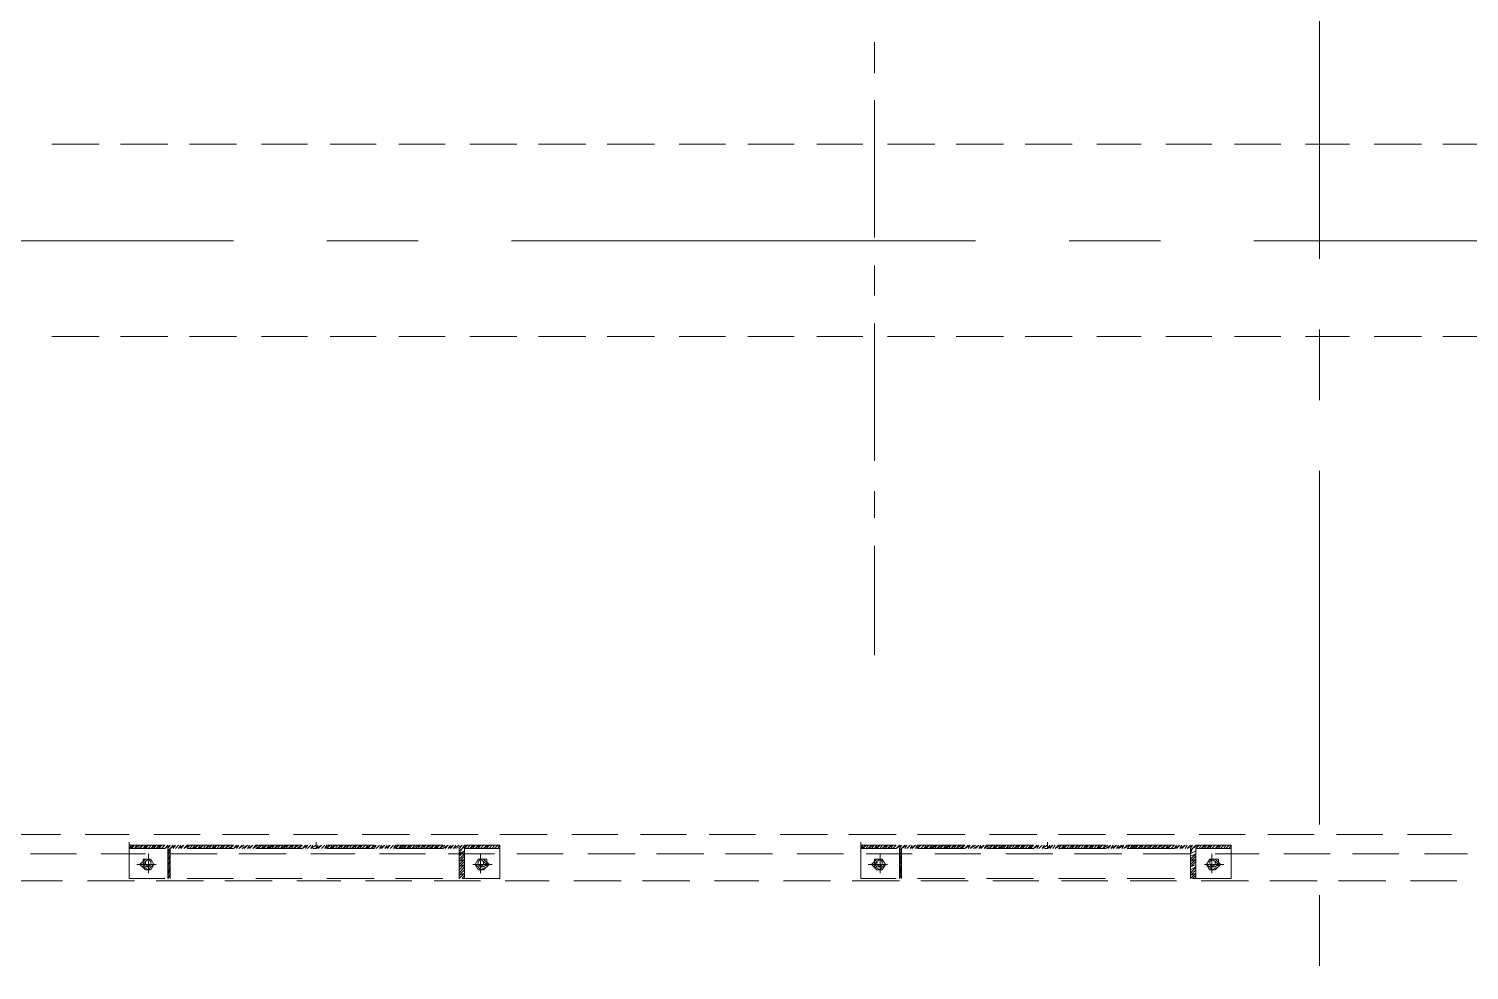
# Model space of a CAD drawing. Header units: millimetres. Extents: x 3220 to 226993, y 817 to 176024.
# Drawn here: x 74885 to 76824, y 77918 to 79186 of the extents above; entities that cross this region are included whole.
import ezdxf

# ---------------------------------------------------------------- set-up
doc = ezdxf.new("R2010")
doc.units = ezdxf.units.MM
doc.linetypes.add('AXES', pattern=[50.8, 31.75, -6.35, 6.35, -6.35])
doc.layers.add('Axe', color=1, linetype='AXES', lineweight=9)

# ---------------------------------------------------------------- blocks, each defined once
blk = doc.blocks.new('section 5-4')
at = {"layer": 'Axe', "ltscale": 15}
blk.add_line((6000, -8000), (6000, 29046.2), dxfattribs=at)
blk = doc.blocks.new('ligne broyage 2')
at = {"color": 1, "linetype": 'Continuous', "lineweight": 5, "true_color": 0x000001}
for points in [[(0, -640.8), (0, -598.9)], [(0, -862.2), (0, -677)], [(0, -940.3), (0, -899.8)], [(0, -1163.1), (0, -977.9)], [(0, -1239.7), (0, -1203.6)], [(0, -1424.9), (0, -1277.3)]]:
    blk.add_lwpolyline(points, dxfattribs=at)
at = {"color": 5, "linetype": 'Continuous', "lineweight": 5, "true_color": 0x000005}
for points in [[(-828.9, -736.3), (-765.2, -736.3)], [(-736.3, -736.3), (-672.7, -736.3)], [(-639.4, -736.3), (-580.1, -736.3)], [(-546.8, -736.3), (-484.6, -736.3)], [(-454.2, -736.3), (-392, -736.3)], [(-358.8, -736.3), (-299.4, -736.3)], [(-266.2, -736.3), (-202.5, -736.3)], [(-173.6, -736.3), (-109.9, -736.3)], [(-81, -736.3), (-17.4, -736.3)], [(15.9, -736.3), (78.1, -736.3)], [(108.5, -736.3), (170.7, -736.3)], [(201.1, -736.3), (263.3, -736.3)], [(296.5, -736.3), (360.2, -736.3)], [(389.1, -736.3), (452.8, -736.3)], [(481.7, -736.3), (545.4, -736.3)], [(578.6, -736.3), (640.8, -736.3)], [(671.2, -736.3), (733.4, -736.3)], [(763.8, -736.3), (826, -736.3)], [(859.3, -736.3), (922.9, -736.3)], [(951.8, -736.3), (1015.5, -736.3)], [(1044.4, -736.3), (1108.1, -736.3)], [(-1135.6, -866.5), (-510.6, -866.5)], [(-384.8, -866.5), (-261.8, -866.5)], [(-136, -866.5), (488.9, -866.5)], [(614.8, -866.5), (737.8, -866.5)], [(863.6, -866.5), (1490, -866.5)], [(-828.9, -995.2), (-765.2, -995.2)], [(-736.3, -995.2), (-672.7, -995.2)], [(-639.4, -995.2), (-580.1, -995.2)], [(-546.8, -995.2), (-484.6, -995.2)], [(-454.2, -995.2), (-392, -995.2)], [(-358.8, -995.2), (-299.4, -995.2)], [(-266.2, -995.2), (-202.5, -995.2)], [(-173.6, -995.2), (-109.9, -995.2)], [(-81, -995.2), (-17.4, -995.2)], [(15.9, -995.2), (78.1, -995.2)], [(108.5, -995.2), (170.7, -995.2)], [(201.1, -995.2), (263.3, -995.2)], [(296.5, -995.2), (360.2, -995.2)], [(389.1, -995.2), (452.8, -995.2)], [(481.7, -995.2), (545.4, -995.2)], [(578.6, -995.2), (640.8, -995.2)], [(671.2, -995.2), (733.4, -995.2)], [(763.8, -995.2), (826, -995.2)], [(859.3, -995.2), (922.9, -995.2)], [(951.8, -995.2), (1015.5, -995.2)], [(1044.4, -995.2), (1108.1, -995.2)], [(-776.8, -1666.5), (-717.5, -1666.5)], [(-684.2, -1666.5), (-622, -1666.5)], [(-591.7, -1666.5), (-529.4, -1666.5)], [(-499.1, -1666.5), (-436.9, -1666.5)], [(-403.6, -1666.5), (-339.9, -1666.5)], [(-311, -1666.5), (-247.4, -1666.5)], [(-218.4, -1666.5), (-154.8, -1666.5)], [(-121.5, -1666.5), (-57.9, -1666.5)], [(-28.9, -1666.5), (34.7, -1666.5)], [(63.6, -1666.5), (127.3, -1666.5)], [(160.6, -1666.5), (222.8, -1666.5)], [(253.2, -1666.5), (315.4, -1666.5)], [(345.7, -1666.5), (407.9, -1666.5)], [(441.2, -1666.5), (504.9, -1666.5)], [(533.8, -1666.5), (597.4, -1666.5)], [(626.4, -1666.5), (690, -1666.5)], [(723.3, -1666.5), (782.6, -1666.5)], [(815.9, -1666.5), (878.1, -1666.5)], [(908.5, -1666.5), (970.7, -1666.5)], [(1003.9, -1666.5), (1063.2, -1666.5)], [(1096.5, -1666.5), (1160.2, -1666.5)], [(-432.5, -1680.9), (-480.3, -1680.9), (-480.3, -1680.9)], [(-480.3, -1685.3), (-480.3, -1680.9), (-480.3, -1680.9)], [(-480.3, -1725.8), (-480.3, -1680.9), (-480.3, -1680.9)], [(-432.5, -1685.3), (-480.3, -1685.3), (-480.3, -1685.3)], [(-473, -1685.3), (-477.4, -1680.9)], [(-470.1, -1685.3), (-473, -1680.9)], [(-473, -1680.9), (-470.1, -1685.3), (-465.8, -1685.3)], [(-470.1, -1680.9), (-465.8, -1685.3), (-465.8, -1685.3)], [(-462.9, -1685.3), (-465.8, -1680.9)], [(-458.6, -1685.3), (-465.8, -1680.9)], [(-458.6, -1685.3), (-462.9, -1680.9)], [(-454.2, -1685.3), (-458.6, -1680.9)], [(-451.3, -1685.3), (-454.2, -1680.9)], [(-447, -1685.3), (-454.2, -1680.9)], [(-447, -1685.3), (-451.3, -1680.9)], [(-444.1, -1685.3), (-447, -1680.9)], [(-439.8, -1685.3), (-447, -1680.9)], [(-439.8, -1685.3), (-444.1, -1680.9)], [(-436.9, -1685.3), (-439.8, -1680.9)], [(-432.5, -1685.3), (-436.9, -1680.9)], [(-425.3, -1692.5), (-428.2, -1685.3), (-436.9, -1680.9)], [(-425.3, -1688.2), (-428.2, -1685.3), (-432.5, -1680.9)], [(-432.5, -1685.3), (-432.5, -1725.8)], [(-425.3, -1685.3), (-428.2, -1680.9), (-421, -1685.3), (-425.3, -1680.9)], [(-425.3, -1685.3), (-425.3, -1725.8)], [(-418.1, -1685.3), (-421, -1680.9), (-421, -1680.9)], [(-413.7, -1685.3), (-418.1, -1680.9), (-410.8, -1685.3), (-413.7, -1680.9)], [(-406.5, -1685.3), (-410.8, -1680.9), (-403.6, -1685.3), (-406.5, -1680.9)], [(-339.9, -1680.9), (-403.6, -1680.9)], [(-399.3, -1685.3), (-403.6, -1680.9), (-403.6, -1680.9)], [(-339.9, -1685.3), (-403.6, -1685.3)], [(-394.9, -1685.3), (-399.3, -1680.9), (-392, -1685.3), (-394.9, -1680.9)], [(-387.7, -1685.3), (-392, -1680.9), (-384.8, -1685.3)], [(-387.7, -1680.9), (-380.5, -1685.3), (-384.8, -1680.9)], [(-377.6, -1685.3), (-380.5, -1680.9), (-373.2, -1685.3), (-377.6, -1680.9)], [(-370.3, -1685.3), (-373.2, -1680.9), (-366, -1685.3)], [(-370.3, -1680.9), (-361.6, -1685.3), (-366, -1680.9)], [(-358.8, -1685.3), (-361.6, -1680.9), (-354.4, -1685.3), (-358.8, -1680.9)], [(-351.5, -1685.3), (-354.4, -1680.9), (-347.2, -1685.3)], [(-351.5, -1680.9), (-344.3, -1685.3), (-347.2, -1680.9)], [(-339.9, -1685.3), (-344.3, -1680.9), (-335.6, -1685.3), (-339.9, -1680.9)], [(-332.7, -1685.3), (-335.6, -1680.9), (-328.4, -1685.3)], [(-332.7, -1680.9), (-325.5, -1685.3), (-328.4, -1680.9)], [(-321.1, -1685.3), (-325.5, -1680.9), (-318.2, -1685.3), (-321.1, -1680.9)], [(-313.9, -1685.3), (-318.2, -1680.9), (-311, -1685.3)], [(-313.9, -1680.9), (-306.7, -1685.3), (-311, -1680.9)], [(-247.4, -1680.9), (-311, -1680.9)], [(-247.4, -1685.3), (-311, -1685.3)], [(-302.3, -1685.3), (-306.7, -1680.9), (-299.4, -1685.3), (-302.3, -1680.9)], [(-295.1, -1685.3), (-299.4, -1680.9), (-299.4, -1680.9)], [(-292.2, -1685.3), (-295.1, -1680.9), (-287.9, -1685.3), (-292.2, -1680.9)], [(-285, -1685.3), (-287.9, -1680.9), (-280.6, -1685.3), (-285, -1680.9)], [(-277.7, -1685.3), (-280.6, -1680.9), (-280.6, -1680.9)], [(-273.4, -1685.3), (-277.7, -1680.9), (-269.1, -1685.3), (-273.4, -1680.9)], [(-266.2, -1685.3), (-269.1, -1680.9), (-261.8, -1685.3), (-266.2, -1680.9)], [(-258.9, -1685.3), (-261.8, -1680.9), (-261.8, -1680.9)], [(-254.6, -1685.3), (-258.9, -1680.9), (-251.7, -1685.3), (-254.6, -1680.9)], [(-247.4, -1685.3), (-251.7, -1680.9), (-243, -1685.3), (-247.4, -1680.9)], [(-240.1, -1685.3), (-243, -1680.9), (-243, -1680.9)], [(-235.8, -1685.3), (-240.1, -1680.9), (-232.9, -1685.3), (-235.8, -1680.9)], [(-232.9, -1680.9), (-232.9, -1676.6)], [(-228.6, -1685.3), (-232.9, -1685.3), (-232.9, -1680.9), (-225.7, -1685.3)], [(-225.7, -1685.3), (-228.6, -1680.9)], [(-221.3, -1685.3), (-225.7, -1680.9)], [(-218.4, -1685.3), (-221.3, -1680.9), (-214.1, -1685.3), (-218.4, -1680.9)], [(-150.4, -1680.9), (-214.1, -1680.9)], [(-209.8, -1685.3), (-214.1, -1680.9), (-206.9, -1685.3), (-209.8, -1680.9)], [(-150.4, -1685.3), (-214.1, -1685.3)], [(-202.5, -1685.3), (-206.9, -1680.9), (-206.9, -1680.9)], [(-199.6, -1685.3), (-202.5, -1680.9), (-195.3, -1685.3), (-199.6, -1680.9)], [(-192.4, -1685.3), (-195.3, -1680.9), (-188.1, -1685.3), (-192.4, -1680.9)], [(-185.2, -1685.3), (-188.1, -1680.9), (-188.1, -1680.9)], [(-180.8, -1685.3), (-185.2, -1680.9), (-176.5, -1685.3), (-180.8, -1680.9)], [(-173.6, -1685.3), (-176.5, -1680.9), (-169.2, -1685.3)], [(-173.6, -1680.9), (-166.4, -1685.3), (-169.2, -1680.9)], [(-162, -1685.3), (-166.4, -1680.9), (-159.1, -1685.3), (-162, -1680.9)], [(-154.8, -1685.3), (-159.1, -1680.9), (-150.4, -1685.3)], [(-154.8, -1680.9), (-147.6, -1685.3), (-150.4, -1680.9)], [(-143.2, -1685.3), (-147.6, -1680.9), (-140.3, -1685.3), (-143.2, -1680.9)], [(-136, -1685.3), (-140.3, -1680.9), (-133.1, -1685.3)], [(-136, -1680.9), (-128.7, -1685.3), (-133.1, -1680.9)], [(-125.9, -1685.3), (-128.7, -1680.9), (-121.5, -1685.3), (-125.9, -1680.9)], [(-57.9, -1680.9), (-121.5, -1680.9)], [(-117.2, -1685.3), (-121.5, -1680.9), (-114.3, -1685.3)], [(-57.9, -1685.3), (-121.5, -1685.3)], [(-117.2, -1680.9), (-109.9, -1685.3), (-114.3, -1680.9)], [(-107, -1685.3), (-109.9, -1680.9), (-102.7, -1685.3), (-107, -1680.9)], [(-99.8, -1685.3), (-102.7, -1680.9), (-95.5, -1685.3)], [(-99.8, -1680.9), (-92.6, -1685.3), (-95.5, -1680.9)], [(-88.2, -1685.3), (-92.6, -1680.9), (-83.9, -1685.3), (-88.2, -1680.9)], [(-81, -1685.3), (-83.9, -1680.9), (-76.7, -1685.3)], [(-73.8, -1685.3), (-81, -1680.9)], [(-73.8, -1685.3), (-76.7, -1680.9)], [(-69.4, -1685.3), (-73.8, -1680.9)], [(-66.5, -1685.3), (-73.8, -1680.9)], [(-66.5, -1685.3), (-69.4, -1680.9)], [(-62.2, -1685.3), (-66.5, -1680.9)], [(-57.9, -1685.3), (-62.2, -1680.9)], [(-55, -1685.3), (-62.2, -1680.9)], [(-55, -1685.3), (-57.9, -1680.9)], [(-50.6, -1685.3), (-55, -1680.9)], [(-47.7, -1685.3), (-55, -1680.9)], [(-47.7, -1685.3), (-50.6, -1680.9)], [(-43.4, -1685.3), (-47.7, -1680.9)], [(-40.5, -1685.3), (-43.4, -1680.9)], [(-43.4, -1680.9), (-36.2, -1685.3), (-33.3, -1688.2)], [(-36.2, -1685.3), (-40.5, -1680.9), (-40.5, -1680.9)], [(-33.3, -1688.2), (-33.3, -1685.3), (-36.2, -1680.9), (-28.9, -1685.3), (-33.3, -1680.9)], [(-36.2, -1685.3), (-36.2, -1725.8)], [(-33.3, -1685.3), (-33.3, -1725.8)], [(18.8, -1680.9), (-28.9, -1680.9)], [(-24.6, -1685.3), (-28.9, -1680.9), (-28.9, -1680.9)], [(18.8, -1685.3), (-28.9, -1685.3)], [(-21.7, -1685.3), (-24.6, -1680.9), (-17.4, -1685.3), (-21.7, -1680.9)], [(-14.5, -1685.3), (-17.4, -1680.9), (-10.1, -1685.3), (-14.5, -1680.9)], [(-7.2, -1685.3), (-10.1, -1680.9), (-10.1, -1680.9)], [(-2.9, -1685.3), (-7.2, -1680.9), (0, -1685.3), (-2.9, -1680.9)], [(4.3, -1685.3), (0, -1680.9), (8.7, -1685.3), (4.3, -1680.9)], [(11.6, -1685.3), (8.7, -1680.9), (8.7, -1680.9)], [(15.9, -1685.3), (11.6, -1680.9), (18.8, -1685.3), (15.9, -1680.9)], [(18.8, -1680.9), (18.8, -1676.6)], [(18.8, -1680.9), (18.8, -1725.8)], [(504.9, -1725.8), (504.9, -1680.9), (504.9, -1680.9)], [(552.6, -1680.9), (504.9, -1680.9), (504.9, -1680.9)], [(504.9, -1685.3), (504.9, -1680.9), (504.9, -1680.9)], [(552.6, -1685.3), (504.9, -1685.3), (504.9, -1685.3)], [(512.1, -1685.3), (507.7, -1680.9)], [(515, -1685.3), (512.1, -1680.9)], [(512.1, -1680.9), (515, -1685.3), (519.3, -1685.3)], [(515, -1680.9), (519.3, -1685.3), (519.3, -1685.3)], [(522.2, -1685.3), (519.3, -1680.9)], [(526.6, -1685.3), (519.3, -1680.9)], [(526.6, -1685.3), (522.2, -1680.9)], [(530.9, -1685.3), (526.6, -1680.9)], [(533.8, -1685.3), (530.9, -1680.9)], [(538.1, -1685.3), (530.9, -1680.9)], [(538.1, -1685.3), (533.8, -1680.9)], [(541, -1685.3), (538.1, -1680.9)], [(545.4, -1685.3), (538.1, -1680.9)], [(545.4, -1685.3), (541, -1680.9)], [(548.3, -1685.3), (545.4, -1680.9)], [(552.6, -1685.3), (548.3, -1680.9)], [(559.8, -1692.5), (555.5, -1685.3), (548.3, -1680.9)], [(559.8, -1688.2), (555.5, -1685.3), (552.6, -1680.9)], [(552.6, -1685.3), (552.6, -1725.8)], [(559.8, -1685.3), (555.5, -1680.9), (564.2, -1685.3)], [(559.8, -1680.9), (567.1, -1685.3), (564.2, -1680.9)], [(559.8, -1685.3), (559.8, -1725.8)], [(571.4, -1685.3), (567.1, -1680.9), (574.3, -1685.3), (571.4, -1680.9)], [(578.6, -1685.3), (574.3, -1680.9), (581.5, -1685.3)], [(578.6, -1680.9), (585.9, -1685.3), (581.5, -1680.9)], [(645.2, -1680.9), (581.5, -1680.9)], [(645.2, -1685.3), (581.5, -1685.3)], [(590.2, -1685.3), (585.9, -1680.9), (593.1, -1685.3), (590.2, -1680.9)], [(597.4, -1685.3), (593.1, -1680.9), (600.3, -1685.3)], [(597.4, -1680.9), (604.7, -1685.3), (600.3, -1680.9)], [(607.6, -1685.3), (604.7, -1680.9), (611.9, -1685.3), (607.6, -1680.9)], [(614.8, -1685.3), (611.9, -1680.9), (619.1, -1685.3)], [(614.8, -1680.9), (623.5, -1685.3), (619.1, -1680.9)], [(626.4, -1685.3), (623.5, -1680.9), (630.7, -1685.3), (626.4, -1680.9)], [(633.6, -1685.3), (630.7, -1680.9), (637.9, -1685.3)], [(633.6, -1680.9), (640.8, -1685.3), (637.9, -1680.9)], [(645.2, -1685.3), (640.8, -1680.9), (648.1, -1685.3), (645.2, -1680.9)], [(652.4, -1685.3), (648.1, -1680.9), (648.1, -1680.9)], [(656.7, -1685.3), (652.4, -1680.9), (659.6, -1685.3), (656.7, -1680.9)], [(664, -1685.3), (659.6, -1680.9), (666.9, -1685.3), (664, -1680.9)], [(671.2, -1685.3), (666.9, -1680.9), (666.9, -1680.9)], [(674.1, -1685.3), (671.2, -1680.9), (678.4, -1685.3), (674.1, -1680.9)], [(737.8, -1680.9), (674.1, -1680.9)], [(737.8, -1685.3), (674.1, -1685.3)], [(682.8, -1685.3), (678.4, -1680.9), (685.7, -1685.3), (682.8, -1680.9)], [(690, -1685.3), (685.7, -1680.9), (685.7, -1680.9)], [(692.9, -1685.3), (690, -1680.9), (697.3, -1685.3), (692.9, -1680.9)], [(700.1, -1685.3), (697.3, -1680.9), (704.5, -1685.3), (700.1, -1680.9)], [(707.4, -1685.3), (704.5, -1680.9), (704.5, -1680.9)], [(711.7, -1685.3), (707.4, -1680.9), (716.1, -1685.3), (711.7, -1680.9)], [(719, -1685.3), (716.1, -1680.9), (723.3, -1685.3), (719, -1680.9)], [(726.2, -1685.3), (723.3, -1680.9), (723.3, -1680.9)], [(730.5, -1685.3), (726.2, -1680.9), (733.4, -1685.3), (730.5, -1680.9)], [(737.8, -1685.3), (733.4, -1680.9), (740.6, -1685.3), (737.8, -1680.9)], [(745, -1685.3), (740.6, -1680.9), (740.6, -1680.9)], [(749.3, -1685.3), (745, -1680.9), (752.2, -1685.3), (749.3, -1680.9)], [(752.2, -1680.9), (752.2, -1676.6)], [(756.6, -1685.3), (752.2, -1685.3), (752.2, -1680.9), (759.5, -1685.3)], [(759.5, -1685.3), (756.6, -1680.9)], [(763.8, -1685.3), (759.5, -1680.9)], [(766.7, -1685.3), (763.8, -1680.9), (771, -1685.3), (766.7, -1680.9)], [(833.2, -1680.9), (771, -1680.9)], [(775.4, -1685.3), (771, -1680.9), (778.3, -1685.3)], [(833.2, -1685.3), (771, -1685.3)], [(775.4, -1680.9), (782.6, -1685.3), (778.3, -1680.9)], [(785.5, -1685.3), (782.6, -1680.9), (789.8, -1685.3), (785.5, -1680.9)], [(792.7, -1685.3), (789.8, -1680.9), (797.1, -1685.3)], [(792.7, -1680.9), (800, -1685.3), (797.1, -1680.9)], [(804.3, -1685.3), (800, -1680.9), (808.6, -1685.3), (804.3, -1680.9)], [(811.5, -1685.3), (808.6, -1680.9), (815.9, -1685.3)], [(811.5, -1680.9), (818.8, -1685.3), (815.9, -1680.9)], [(823.1, -1685.3), (818.8, -1680.9), (826, -1685.3), (823.1, -1680.9)], [(830.3, -1685.3), (826, -1680.9), (833.2, -1685.3)], [(830.3, -1680.9), (837.6, -1685.3), (833.2, -1680.9)], [(841.9, -1685.3), (837.6, -1680.9), (844.8, -1685.3), (841.9, -1680.9)], [(849.1, -1685.3), (844.8, -1680.9), (852, -1685.3)], [(849.1, -1680.9), (856.4, -1685.3), (852, -1680.9)], [(859.3, -1685.3), (856.4, -1680.9), (863.6, -1685.3), (859.3, -1680.9)], [(925.8, -1680.9), (863.6, -1680.9)], [(867.9, -1685.3), (863.6, -1680.9), (870.8, -1685.3)], [(925.8, -1685.3), (863.6, -1685.3)], [(867.9, -1680.9), (875.2, -1685.3), (870.8, -1680.9)], [(878.1, -1685.3), (875.2, -1680.9), (882.4, -1685.3), (878.1, -1680.9)], [(885.3, -1685.3), (882.4, -1680.9), (882.4, -1680.9)], [(889.6, -1685.3), (885.3, -1680.9), (892.5, -1685.3), (889.6, -1680.9)], [(896.9, -1685.3), (892.5, -1680.9), (901.2, -1685.3), (896.9, -1680.9)], [(904.1, -1685.3), (901.2, -1680.9)], [(908.5, -1685.3), (904.1, -1680.9)], [(911.3, -1685.3), (904.1, -1680.9)], [(911.3, -1685.3), (908.5, -1680.9)], [(915.7, -1685.3), (911.3, -1680.9)], [(918.6, -1685.3), (911.3, -1680.9)], [(918.6, -1685.3), (915.7, -1680.9)], [(922.9, -1685.3), (918.6, -1680.9)], [(925.8, -1685.3), (922.9, -1680.9)], [(930.2, -1685.3), (922.9, -1680.9)], [(930.2, -1685.3), (925.8, -1680.9)], [(934.5, -1685.3), (930.2, -1680.9)], [(937.4, -1685.3), (930.2, -1680.9)], [(937.4, -1685.3), (934.5, -1680.9)], [(941.7, -1685.3), (937.4, -1680.9)], [(944.6, -1685.3), (941.7, -1680.9)], [(951.8, -1692.5), (949, -1685.3), (941.7, -1680.9)], [(951.8, -1688.2), (949, -1685.3), (944.6, -1680.9)], [(951.8, -1688.2), (951.8, -1685.3), (949, -1680.9), (956.2, -1685.3), (951.8, -1680.9)], [(949, -1685.3), (949, -1725.8)], [(951.8, -1685.3), (951.8, -1725.8)], [(1003.9, -1680.9), (956.2, -1680.9)], [(960.5, -1685.3), (956.2, -1680.9), (956.2, -1680.9)], [(1003.9, -1685.3), (956.2, -1685.3)], [(963.4, -1685.3), (960.5, -1680.9), (967.8, -1685.3), (963.4, -1680.9)], [(970.7, -1685.3), (967.8, -1680.9), (975, -1685.3), (970.7, -1680.9)], [(977.9, -1685.3), (975, -1680.9), (975, -1680.9)], [(982.2, -1685.3), (977.9, -1680.9), (985.1, -1685.3), (982.2, -1680.9)], [(989.5, -1685.3), (985.1, -1680.9), (993.8, -1685.3)], [(989.5, -1680.9), (996.7, -1685.3), (993.8, -1680.9)], [(1001, -1685.3), (996.7, -1680.9), (1003.9, -1685.3), (1001, -1680.9)], [(1003.9, -1680.9), (1003.9, -1676.6), (1003.9, -1676.6)], [(1003.9, -1680.9), (1003.9, -1725.8)], [(-740.6, -1692.5), (-798.5, -1692.5)], [(-643.7, -1692.5), (-705.9, -1692.5)], [(-551.1, -1692.5), (-613.3, -1692.5)], [(-458.6, -1692.5), (-517.9, -1692.5)], [(-444.1, -1707), (-470.1, -1707)], [(-451.3, -1707), (-451.3, -1702.6), (-454.2, -1699.7), (-458.6, -1702.6), (-458.6, -1707), (-454.2, -1709.9), (-451.3, -1707), (-451.3, -1702.6), (-454.2, -1699.7), (-458.6, -1702.6), (-462.9, -1707), (-458.6, -1709.9), (-454.2, -1709.9)], [(-454.2, -1692.5), (-454.2, -1718.5)], [(-425.3, -1692.5), (-432.5, -1688.2)], [(-425.3, -1699.7), (-432.5, -1692.5)], [(-425.3, -1695.4), (-432.5, -1692.5)], [(-425.3, -1702.6), (-432.5, -1695.4)], [(-425.3, -1707), (-432.5, -1699.7)], [(-425.3, -1702.6), (-432.5, -1699.7)], [(-425.3, -1709.9), (-432.5, -1702.6)], [(-425.3, -1709.9), (-432.5, -1707)], [(-361.6, -1692.5), (-425.3, -1692.5)], [(-269.1, -1692.5), (-332.7, -1692.5)], [(-176.5, -1692.5), (-240.1, -1692.5)], [(-81, -1692.5), (-143.2, -1692.5)], [(11.6, -1692.5), (-50.6, -1692.5)], [(-33.3, -1695.4), (-36.2, -1688.2)], [(-33.3, -1692.5), (-36.2, -1688.2)], [(-33.3, -1699.7), (-36.2, -1692.5)], [(-33.3, -1702.6), (-36.2, -1695.4)], [(-33.3, -1699.7), (-36.2, -1695.4)], [(-33.3, -1707), (-36.2, -1699.7)], [(-33.3, -1707), (-36.2, -1702.6)], [(-33.3, -1714.2), (-36.2, -1707)], [(-33.3, -1709.9), (-36.2, -1707)], [(-17.4, -1707), (8.7, -1707)], [(-7.2, -1709.9), (-2.9, -1709.9), (0, -1707), (-2.9, -1702.6), (-7.2, -1699.7), (-10.1, -1702.6), (-10.1, -1707)], [(-7.2, -1692.5), (-7.2, -1718.5)], [(104.2, -1692.5), (42, -1692.5)], [(201.1, -1692.5), (137.4, -1692.5)], [(293.7, -1692.5), (230, -1692.5)], [(386.2, -1692.5), (322.6, -1692.5)], [(481.7, -1692.5), (419.5, -1692.5)], [(574.3, -1692.5), (512.1, -1692.5)], [(541, -1707), (515, -1707), (515, -1707)], [(533.8, -1707), (533.8, -1702.6), (530.9, -1699.7), (526.6, -1702.6), (526.6, -1707), (530.9, -1709.9), (533.8, -1707), (533.8, -1702.6), (530.9, -1699.7), (526.6, -1702.6), (522.2, -1707), (526.6, -1709.9), (530.9, -1709.9)], [(530.9, -1692.5), (530.9, -1718.5), (530.9, -1718.5)], [(559.8, -1695.4), (552.6, -1688.2)], [(559.8, -1692.5), (552.6, -1688.2)], [(559.8, -1699.7), (552.6, -1692.5)], [(559.8, -1702.6), (552.6, -1695.4)], [(559.8, -1707), (552.6, -1699.7)], [(559.8, -1702.6), (552.6, -1699.7)], [(559.8, -1709.9), (552.6, -1702.6)], [(559.8, -1714.2), (552.6, -1707)], [(559.8, -1709.9), (552.6, -1707)], [(666.9, -1692.5), (604.7, -1692.5)], [(759.5, -1692.5), (700.1, -1692.5)], [(856.4, -1692.5), (792.7, -1692.5)], [(949, -1692.5), (885.3, -1692.5)], [(951.8, -1695.4), (949, -1688.2)], [(951.8, -1699.7), (949, -1692.5)], [(951.8, -1702.6), (949, -1695.4)], [(951.8, -1699.7), (949, -1695.4)], [(951.8, -1707), (949, -1699.7)], [(951.8, -1709.9), (949, -1702.6)], [(951.8, -1707), (949, -1702.6)], [(951.8, -1714.2), (949, -1707)], [(967.8, -1707), (993.8, -1707)], [(977.9, -1709.9), (982.2, -1709.9), (985.1, -1707), (982.2, -1702.6), (977.9, -1699.7), (975, -1702.6), (975, -1707)], [(977.9, -1692.5), (977.9, -1718.5)], [(1041.5, -1692.5), (982.2, -1692.5)], [(1137, -1692.5), (1074.8, -1692.5)], [(-432.5, -1725.8), (-480.3, -1725.8), (-480.3, -1725.8)], [(-425.3, -1718.5), (-432.5, -1709.9)], [(-425.3, -1714.2), (-432.5, -1709.9)], [(-425.3, -1721.4), (-432.5, -1714.2)], [(-425.3, -1725.8), (-432.5, -1718.5), (-432.5, -1718.5)], [(-425.3, -1721.4), (-432.5, -1718.5)], [(-428.2, -1725.8), (-432.5, -1721.4)], [(-428.2, -1725.8), (-432.5, -1725.8)], [(-339.9, -1725.8), (-403.6, -1725.8)], [(-247.4, -1725.8), (-311, -1725.8)], [(-150.4, -1725.8), (-214.1, -1725.8)], [(-57.9, -1725.8), (-121.5, -1725.8)], [(-33.3, -1718.5), (-36.2, -1709.9)], [(-33.3, -1721.4), (-36.2, -1714.2)], [(-33.3, -1718.5), (-36.2, -1714.2)], [(-33.3, -1725.8), (-36.2, -1718.5)], [(-36.2, -1725.8), (-36.2, -1721.4)], [(-33.3, -1725.8), (-36.2, -1721.4)], [(18.8, -1725.8), (-28.9, -1725.8)], [(552.6, -1725.8), (504.9, -1725.8), (504.9, -1725.8)], [(559.8, -1718.5), (552.6, -1709.9)], [(559.8, -1721.4), (552.6, -1714.2)], [(559.8, -1725.8), (552.6, -1718.5), (552.6, -1718.5)], [(559.8, -1721.4), (552.6, -1718.5)], [(555.5, -1725.8), (552.6, -1721.4)], [(555.5, -1725.8), (552.6, -1725.8)], [(645.2, -1725.8), (581.5, -1725.8)], [(737.8, -1725.8), (674.1, -1725.8)], [(833.2, -1725.8), (771, -1725.8)], [(925.8, -1725.8), (863.6, -1725.8)], [(951.8, -1718.5), (949, -1709.9)], [(951.8, -1721.4), (949, -1714.2)], [(951.8, -1718.5), (949, -1714.2)], [(951.8, -1725.8), (949, -1718.5)], [(949, -1725.8), (949, -1721.4)], [(951.8, -1725.8), (949, -1721.4)], [(1003.9, -1725.8), (956.2, -1725.8)], [(-721.8, -1728.7), (-784, -1728.7)], [(-624.9, -1728.7), (-688.6, -1728.7)], [(-532.3, -1728.7), (-596, -1728.7)], [(-439.8, -1728.7), (-503.4, -1728.7)], [(-344.3, -1728.7), (-406.5, -1728.7)], [(-251.7, -1728.7), (-313.9, -1728.7)], [(-159.1, -1728.7), (-221.3, -1728.7)], [(-62.2, -1728.7), (-125.9, -1728.7)], [(30.4, -1728.7), (-33.3, -1728.7)], [(123, -1728.7), (59.3, -1728.7)], [(215.5, -1728.7), (156.2, -1728.7)], [(312.5, -1728.7), (248.8, -1728.7)], [(405, -1728.7), (341.4, -1728.7)], [(497.6, -1728.7), (438.3, -1728.7)], [(593.1, -1728.7), (530.9, -1728.7)], [(685.7, -1728.7), (623.5, -1728.7)], [(778.3, -1728.7), (719, -1728.7)], [(875.2, -1728.7), (811.5, -1728.7)], [(967.8, -1728.7), (904.1, -1728.7)], [(1060.3, -1728.7), (996.7, -1728.7)], [(1155.8, -1728.7), (1093.6, -1728.7)]]:
    blk.add_lwpolyline(points, dxfattribs=at)
for points in [[(-477.4, -1685.3), (-480.3, -1680.9)], [(507.7, -1685.3), (504.9, -1680.9)], [(-451.3, -1714.2), (-458.6, -1714.2), (-465.8, -1707), (-458.6, -1699.7), (-451.3, -1699.7), (-447, -1707)], [(-447, -1707), (-451.3, -1699.7), (-462.9, -1699.7), (-462.9, -1709.9), (-454.2, -1714.2), (-451.3, -1709.9)], [(-10.1, -1714.2), (-2.9, -1714.2), (4.3, -1707), (-2.9, -1699.7), (-10.1, -1699.7), (-14.5, -1707)], [(0, -1707), (0, -1699.7), (-10.1, -1699.7), (-14.5, -1707), (-10.1, -1709.9), (-7.2, -1714.2), (0, -1709.9)], [(-2.9, -1707), (-2.9, -1702.6), (-7.2, -1699.7), (-10.1, -1702.6), (-10.1, -1707), (-7.2, -1709.9)], [(533.8, -1714.2), (526.6, -1714.2), (519.3, -1707), (526.6, -1699.7), (533.8, -1699.7), (538.1, -1707)], [(538.1, -1707), (533.8, -1699.7), (522.2, -1699.7), (522.2, -1709.9), (530.9, -1714.2), (533.8, -1709.9)], [(975, -1714.2), (982.2, -1714.2), (989.5, -1707), (982.2, -1699.7), (975, -1699.7), (970.7, -1707)], [(985.1, -1707), (985.1, -1699.7), (975, -1699.7), (970.7, -1707), (975, -1709.9), (977.9, -1714.2), (985.1, -1709.9)], [(982.2, -1707), (982.2, -1702.6), (977.9, -1699.7), (975, -1702.6), (975, -1707), (977.9, -1709.9)]]:
    blk.add_lwpolyline(points, close=True, dxfattribs=at)

msp = doc.modelspace()

# ---------------------------------------------------------------- block references
msp.add_blockref('section 5-4', (70623, 81542.4))
at = {"xscale": -1}
msp.add_blockref('ligne broyage 2', (76023.7, 79767.2), dxfattribs=at)

doc.saveas('drawing.dxf')
